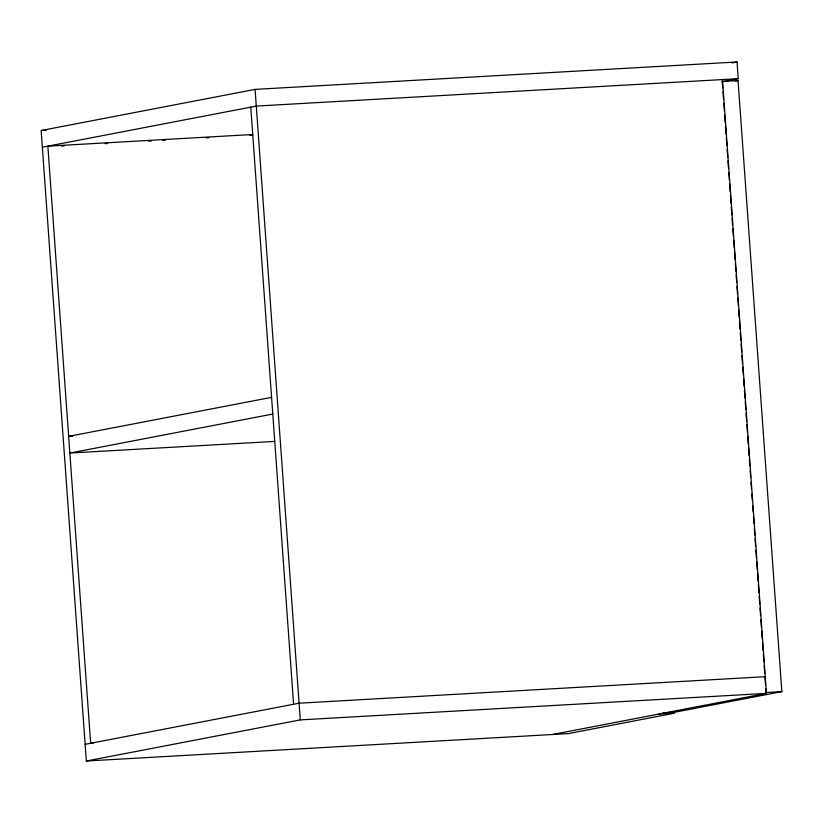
<?xml version="1.0" encoding="UTF-8"?>
<svg xmlns="http://www.w3.org/2000/svg" width="823" height="823" viewBox="0 0 823 823"><rect width="100%" height="100%" fill="white"/><g stroke="black" fill="none" stroke-linecap="round" stroke-linejoin="round"><path stroke-width="1.23" d="M721.864 81.816L738.221 78.669L737.027 61.982L255.089 89.388L41.15 130.518L86.343 761.018L568.282 733.612L674.644 713.16L658.873 714.055M42.343 147.204L256.282 106.085L738.221 78.669M731.997 62.949L737.027 61.982M735.546 81.066L738.046 80.582L781.85 691.618L675.189 712.121L663.05 712.811M271.59 397.355L68.648 436.365L72.496 436.149M272.783 414.041L69.842 453.051L274.759 441.406M85.15 744.331L299.088 703.202L765.256 676.691M86.343 761.018L300.282 719.888L766.45 693.378L722.45 79.574M552.511 734.507L766.45 693.378M738.046 80.582L722.275 81.487L722.738 87.886M42.436 130.446L46.273 130.229M252.754 134.499L47.847 146.155L90.653 743.272L93.215 743.128M61.56 146.113L64.132 145.969M105.097 143.634L107.72 143.49M148.644 141.165L151.298 141.011M162.831 140.352L165.392 140.208M206.275 137.883L208.97 137.729M249.811 135.404L252.558 135.25M781.85 691.618L766.079 692.513L765.802 688.666M723.016 91.734L723.561 99.418M723.839 103.256L724.394 110.94M724.662 114.788L725.217 122.473M725.495 126.32L726.04 134.005M726.318 137.842L726.874 145.527M727.141 149.374L727.697 157.059M727.974 160.907L728.52 168.592M728.797 172.429L729.353 180.114M729.62 183.961L730.176 191.646M730.454 195.493L730.999 203.178M731.277 207.015L731.832 214.7M732.1 218.548L732.563 224.957M732.84 228.794L733.386 236.479M733.663 240.326L734.219 248.011M734.486 251.848L735.042 259.543M735.32 263.381L735.865 271.065M736.143 274.913L736.698 282.598M736.966 286.435L737.521 294.13M737.799 297.967L738.344 305.652M738.622 309.499L739.177 317.184M739.445 321.021L740 328.716M740.278 332.554L740.823 340.238M741.101 344.086L741.657 351.771M741.924 355.608L742.48 363.303M742.758 367.14L743.303 374.825M743.581 378.673L744.136 386.357M744.404 390.195L744.959 397.89M745.237 401.727L745.782 409.412M746.06 413.259L746.615 420.944M746.883 424.781L747.438 432.476M747.716 436.313L748.261 443.998M748.539 447.846L749.095 455.531M749.362 459.368L749.825 465.777M750.195 470.9L750.648 477.309M751.018 482.432L751.481 488.831M751.841 493.954L752.304 500.363M752.675 505.487L753.127 511.896M753.498 517.019L753.961 523.418M754.321 528.541L754.784 534.95M755.061 538.798L755.607 546.482M755.884 550.32L756.44 558.004M756.707 561.852L757.263 569.537M757.541 573.384L758.086 581.069M758.364 584.906L758.919 592.591M759.187 596.438L759.742 604.123M760.02 607.971L760.565 615.655M760.843 619.493L761.398 627.177M761.666 631.025L762.221 638.71M762.499 642.557L763.044 650.242M763.322 654.079L763.878 661.764M764.145 665.612L764.701 673.296M764.979 677.144L765.524 684.829M255.089 89.388L300.282 719.888M250.778 107.144L293.585 704.262"/></g></svg>
